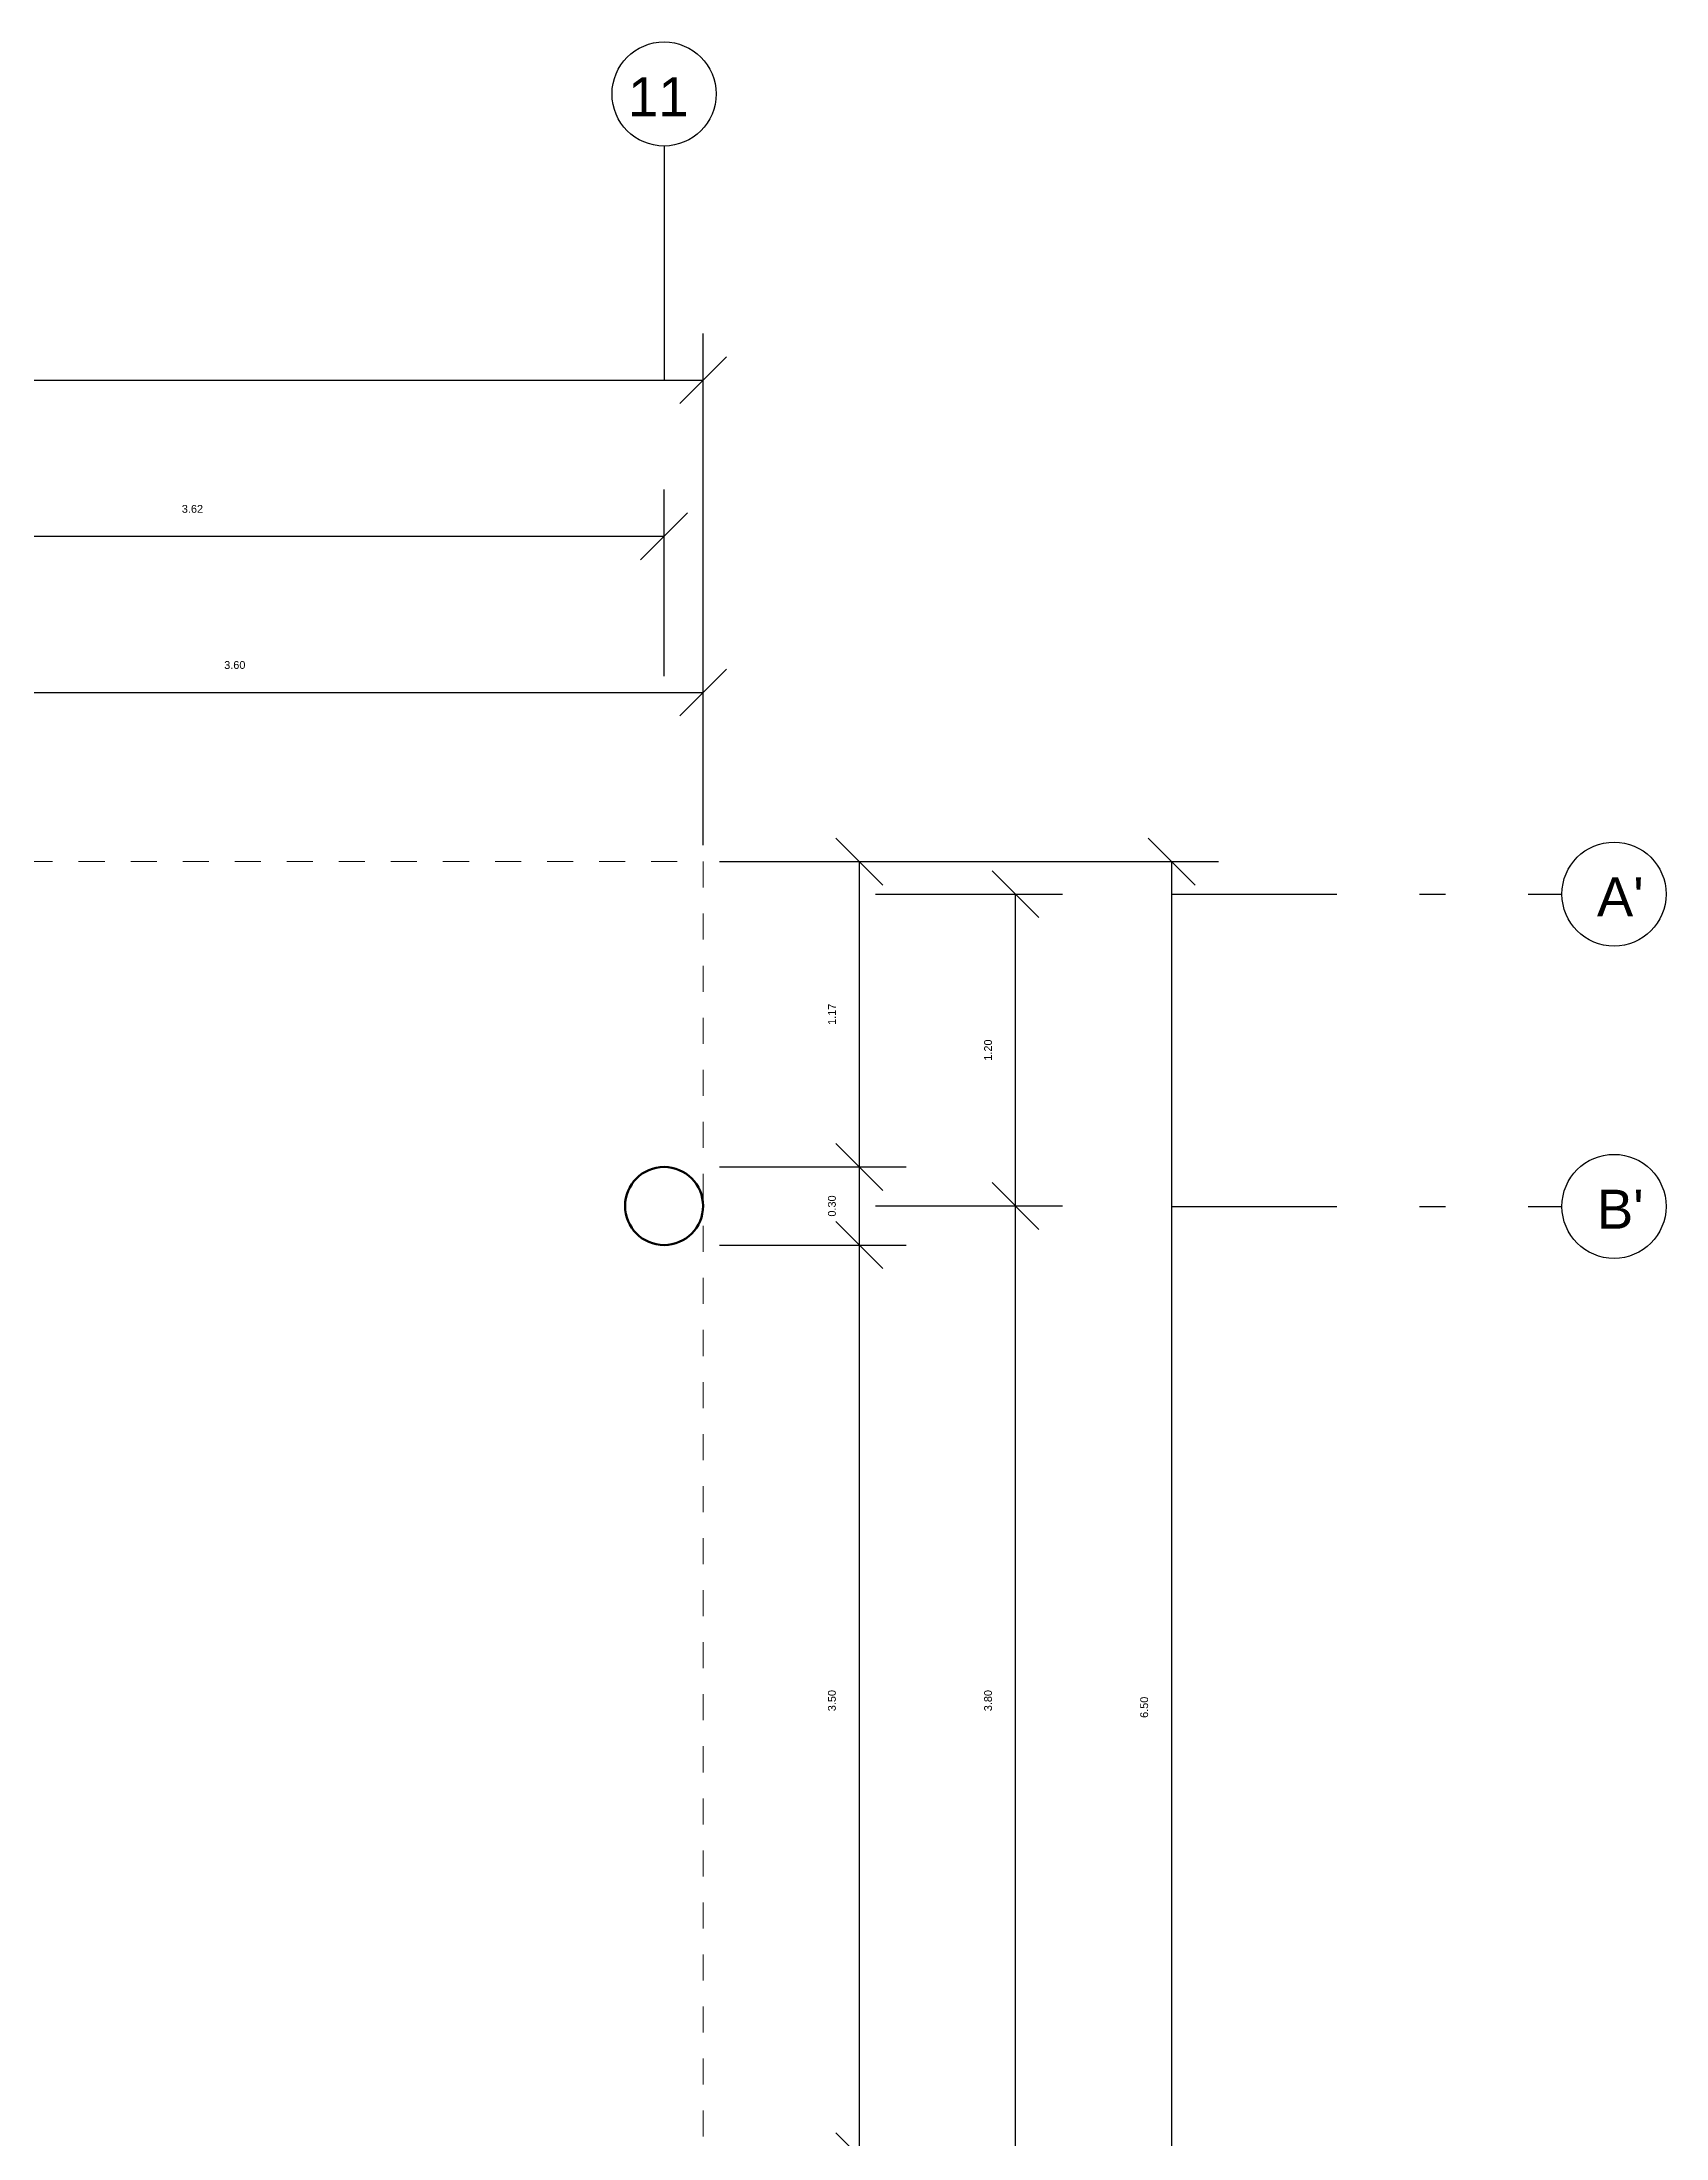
# Model space of a CAD drawing. Header units: millimetres. Extents: x 1110 to 1214, y 1038 to 1099.
# Drawn here: x 1208.04 to 1214.29, y 1090.52 to 1098.57 of the extents above; entities that cross this region are included whole.
import ezdxf

# ---------------------------------------------------------------- set-up
doc = ezdxf.new("R2010")
doc.units = ezdxf.units.MM
doc.linetypes.add('DASHDOT', pattern=[25.4, 12.7, -6.35, 0, -6.35])
doc.linetypes.add('JIS_02_1.2', pattern=[2.5, 1.25, -1.25])
doc.layers.add('EJES', color=7, linetype='DASHDOT')
doc.layers.add('muros', color=150, linetype='Continuous', lineweight=70)
doc.layers.add('PROYECCION LOZA', color=80, linetype='JIS_02_1.2', lineweight=5)
doc.styles.add('Annotative', font='arial.ttf')
doc.styles.get("Standard").update_dxf_attribs({"font": 'arial.ttf'})
doc.dimstyles.get("Standard").update_dxf_attribs({"dimtxt": 0.03, "dimasz": 0.18, "dimexe": 0.18, "dimexo": 0.0625, "dimgap": 0.09, "dimtad": 1, "dimtoh": 1, "dimzin": 0, "dimdsep": 46, "dimtxsty": 'Annotative', "dimblk": 'OBLIQUE', "dimcen": 0.09, "dimadec": 0, "dimazin": 0, "dimtfac": 1, "dimtofl": 0, "dimtmove": 0, "dimatfit": 3, "dimldrblk": 'OBLIQUE', "dimfxl": 1, "dimtolj": 1, "dimtzin": 0, "dimarcsym": 0})

# ---------------------------------------------------------------- blocks, each defined once
blk = doc.blocks.new('_Oblique')
at = {"color": 0, "linetype": 'ByBlock', "lineweight": -2}
blk.add_line((-0.5, -0.5), (0.5, 0.5), dxfattribs=at)
blk = doc.blocks.new('*D76')
at = {"color": 0, "lineweight": -2}
for p, q in [((1206.9857, 1095.484), (1206.9857, 1096.2515)), ((1210.5857, 1095.484), (1210.5857, 1096.2515)), ((1206.9857, 1096.0715), (1210.5857, 1096.0715))]:
    blk.add_line(p, q, dxfattribs=at)
at = {"layer": 'Defpoints', "color": 0}
for p in [(1210.5857, 1096.0715), (1206.9857, 1095.4215), (1210.5857, 1095.4215)]:
    blk.add_point(p, dxfattribs=at)
at = {"color": 0, "lineweight": -2, "xscale": 0.18, "yscale": 0.18, "zscale": 0.18, "rotation": 180}
blk.add_blockref('_Oblique', (1206.9857, 1096.0715), dxfattribs=at)
at = {"color": 0, "lineweight": -2, "xscale": 0.18, "yscale": 0.18, "zscale": 0.18}
blk.add_blockref('_Oblique', (1210.5857, 1096.0715), dxfattribs=at)
at = {"color": 0, "insert": (1208.7857, 1096.1768), "char_height": 0.03, "attachment_point": 5, "style": 'Annotative'}
blk.add_mtext('\\A1;3.60', dxfattribs=at)
blk = doc.blocks.new('*D79')
at = {"color": 0, "lineweight": -2}
for p, q in [((1206.8107, 1096.134), (1206.8107, 1096.8515)), ((1210.4353, 1096.134), (1210.4353, 1096.8515)), ((1206.8107, 1096.6715), (1210.4353, 1096.6715))]:
    blk.add_line(p, q, dxfattribs=at)
at = {"layer": 'Defpoints', "color": 0}
for p in [(1210.4353, 1096.6715), (1206.8107, 1096.0715), (1210.4353, 1096.0715)]:
    blk.add_point(p, dxfattribs=at)
at = {"color": 0, "lineweight": -2, "xscale": 0.18, "yscale": 0.18, "zscale": 0.18, "rotation": 180}
blk.add_blockref('_Oblique', (1206.8107, 1096.6715), dxfattribs=at)
at = {"color": 0, "lineweight": -2, "xscale": 0.18, "yscale": 0.18, "zscale": 0.18}
blk.add_blockref('_Oblique', (1210.4353, 1096.6715), dxfattribs=at)
at = {"color": 0, "insert": (1208.623, 1096.7768), "char_height": 0.03, "attachment_point": 5, "style": 'Annotative'}
blk.add_mtext('\\A1;3.62', dxfattribs=at)
blk = doc.blocks.new('*D91')
at = {"color": 0, "lineweight": -2}
for p, q in [((1180.5857, 1096.134), (1180.5857, 1097.4515)), ((1210.5857, 1096.134), (1210.5857, 1097.4515)), ((1180.5857, 1097.2715), (1210.5857, 1097.2715))]:
    blk.add_line(p, q, dxfattribs=at)
at = {"layer": 'Defpoints', "color": 0}
for p in [(1210.5857, 1097.2715), (1180.5857, 1096.0715), (1210.5857, 1096.0715)]:
    blk.add_point(p, dxfattribs=at)
at = {"color": 0, "lineweight": -2, "xscale": 0.18, "yscale": 0.18, "zscale": 0.18, "rotation": 180}
blk.add_blockref('_Oblique', (1180.5857, 1097.2715), dxfattribs=at)
at = {"color": 0, "lineweight": -2, "xscale": 0.18, "yscale": 0.18, "zscale": 0.18}
blk.add_blockref('_Oblique', (1210.5857, 1097.2715), dxfattribs=at)
at = {"color": 0, "insert": (1195.5857, 1097.3768), "char_height": 0.03, "attachment_point": 5, "style": 'Annotative'}
blk.add_mtext('\\A1;30.00', dxfattribs=at)
blk = doc.blocks.new('*D93')
at = {"color": 0, "lineweight": -2}
for p, q in [((1210.6482, 1090.4465), (1211.3657, 1090.4465)), ((1211.1857, 1090.1465), (1211.1857, 1090.4465)), ((1210.6482, 1090.1465), (1211.3657, 1090.1465))]:
    blk.add_line(p, q, dxfattribs=at)
at = {"layer": 'Defpoints', "color": 0}
for p in [(1210.5857, 1090.4465), (1211.1857, 1090.4465), (1210.5857, 1090.1465)]:
    blk.add_point(p, dxfattribs=at)
at = {"color": 0, "lineweight": -2, "xscale": 0.18, "yscale": 0.18, "zscale": 0.18}
for p, rotation in [((1211.1857, 1090.4465), 90), ((1211.1857, 1090.1465), 270)]:
    blk.add_blockref('_Oblique', p, dxfattribs=dict(at, rotation=rotation))
at = {"color": 0, "insert": (1211.0804, 1090.2965), "char_height": 0.03, "attachment_point": 5, "rotation": 90, "style": 'Annotative'}
blk.add_mtext('\\A1;0.30', dxfattribs=at)
blk = doc.blocks.new('*D94')
at = {"color": 0, "lineweight": -2}
for p, q in [((1210.6482, 1093.948), (1211.3657, 1093.948)), ((1211.1857, 1090.4465), (1211.1857, 1093.948)), ((1210.6482, 1090.4465), (1211.3657, 1090.4465))]:
    blk.add_line(p, q, dxfattribs=at)
at = {"layer": 'Defpoints', "color": 0}
for p in [(1210.5857, 1093.948), (1211.1857, 1093.948), (1210.5857, 1090.4465)]:
    blk.add_point(p, dxfattribs=at)
at = {"color": 0, "lineweight": -2, "xscale": 0.18, "yscale": 0.18, "zscale": 0.18}
for p, rotation in [((1211.1857, 1093.948), 90), ((1211.1857, 1090.4465), 270)]:
    blk.add_blockref('_Oblique', p, dxfattribs=dict(at, rotation=rotation))
at = {"color": 0, "insert": (1211.0804, 1092.1972), "char_height": 0.03, "attachment_point": 5, "rotation": 90, "style": 'Annotative'}
blk.add_mtext('\\A1;3.50', dxfattribs=at)
blk = doc.blocks.new('*D95')
at = {"color": 0, "lineweight": -2}
for p, q in [((1210.6482, 1094.248), (1211.3657, 1094.248)), ((1211.1857, 1093.948), (1211.1857, 1094.248)), ((1210.6482, 1093.948), (1211.3657, 1093.948))]:
    blk.add_line(p, q, dxfattribs=at)
at = {"layer": 'Defpoints', "color": 0}
for p in [(1210.5857, 1094.248), (1211.1857, 1094.248), (1210.5857, 1093.948)]:
    blk.add_point(p, dxfattribs=at)
at = {"color": 0, "lineweight": -2, "xscale": 0.18, "yscale": 0.18, "zscale": 0.18}
for p, rotation in [((1211.1857, 1094.248), 90), ((1211.1857, 1093.948), 270)]:
    blk.add_blockref('_Oblique', p, dxfattribs=dict(at, rotation=rotation))
at = {"color": 0, "insert": (1211.0804, 1094.098), "char_height": 0.03, "attachment_point": 5, "rotation": 90, "style": 'Annotative'}
blk.add_mtext('\\A1;0.30', dxfattribs=at)
blk = doc.blocks.new('*D96')
at = {"color": 0, "lineweight": -2}
for p, q in [((1210.6482, 1095.4215), (1211.3657, 1095.4215)), ((1211.1857, 1094.248), (1211.1857, 1095.4215)), ((1210.6482, 1094.248), (1211.3657, 1094.248))]:
    blk.add_line(p, q, dxfattribs=at)
at = {"layer": 'Defpoints', "color": 0}
for p in [(1210.5857, 1095.4215), (1211.1857, 1095.4215), (1210.5857, 1094.248)]:
    blk.add_point(p, dxfattribs=at)
at = {"color": 0, "lineweight": -2, "xscale": 0.18, "yscale": 0.18, "zscale": 0.18}
for p, rotation in [((1211.1857, 1095.4215), 90), ((1211.1857, 1094.248), 270)]:
    blk.add_blockref('_Oblique', p, dxfattribs=dict(at, rotation=rotation))
at = {"color": 0, "insert": (1211.0806, 1094.8347), "char_height": 0.03, "attachment_point": 5, "rotation": 90, "style": 'Annotative'}
blk.add_mtext('\\A1;1.17', dxfattribs=at)
blk = doc.blocks.new('*D98')
at = {"color": 0, "lineweight": -2}
for p, q in [((1211.2482, 1094.098), (1211.9657, 1094.098)), ((1211.7857, 1090.2965), (1211.7857, 1094.098)), ((1211.2482, 1090.2965), (1211.9657, 1090.2965))]:
    blk.add_line(p, q, dxfattribs=at)
at = {"layer": 'Defpoints', "color": 0}
for p in [(1211.1857, 1094.098), (1211.7857, 1094.098), (1211.1857, 1090.2965)]:
    blk.add_point(p, dxfattribs=at)
at = {"color": 0, "lineweight": -2, "xscale": 0.18, "yscale": 0.18, "zscale": 0.18}
for p, rotation in [((1211.7857, 1094.098), 90), ((1211.7857, 1090.2965), 270)]:
    blk.add_blockref('_Oblique', p, dxfattribs=dict(at, rotation=rotation))
at = {"color": 0, "insert": (1211.6804, 1092.1972), "char_height": 0.03, "attachment_point": 5, "rotation": 90, "style": 'Annotative'}
blk.add_mtext('\\A1;3.80', dxfattribs=at)
blk = doc.blocks.new('*D99')
at = {"color": 0, "lineweight": -2}
for p, q in [((1211.2482, 1095.2965), (1211.9657, 1095.2965)), ((1211.7857, 1094.098), (1211.7857, 1095.2965)), ((1211.2482, 1094.098), (1211.9657, 1094.098))]:
    blk.add_line(p, q, dxfattribs=at)
at = {"layer": 'Defpoints', "color": 0}
for p in [(1211.1857, 1095.2965), (1211.7857, 1095.2965), (1211.1857, 1094.098)]:
    blk.add_point(p, dxfattribs=at)
at = {"color": 0, "lineweight": -2, "xscale": 0.18, "yscale": 0.18, "zscale": 0.18}
for p, rotation in [((1211.7857, 1095.2965), 90), ((1211.7857, 1094.098), 270)]:
    blk.add_blockref('_Oblique', p, dxfattribs=dict(at, rotation=rotation))
at = {"color": 0, "insert": (1211.6804, 1094.6972), "char_height": 0.03, "attachment_point": 5, "rotation": 90, "style": 'Annotative'}
blk.add_mtext('\\A1;1.20', dxfattribs=at)
blk = doc.blocks.new('*D100')
at = {"color": 0, "lineweight": -2}
for p, q in [((1211.2482, 1095.4215), (1212.5657, 1095.4215)), ((1212.3857, 1095.4215), (1212.3857, 1088.9215)), ((1211.2482, 1088.9215), (1212.5657, 1088.9215))]:
    blk.add_line(p, q, dxfattribs=at)
at = {"layer": 'Defpoints', "color": 0}
for p in [(1211.1857, 1095.4215), (1211.1857, 1088.9215), (1212.3857, 1088.9215)]:
    blk.add_point(p, dxfattribs=at)
at = {"color": 0, "lineweight": -2, "xscale": 0.18, "yscale": 0.18, "zscale": 0.18}
for p, rotation in [((1212.3857, 1095.4215), 90), ((1212.3857, 1088.9215), 270)]:
    blk.add_blockref('_Oblique', p, dxfattribs=dict(at, rotation=rotation))
at = {"color": 0, "insert": (1212.2804, 1092.1715), "char_height": 0.03, "attachment_point": 5, "rotation": 90, "style": 'Annotative'}
blk.add_mtext('\\A1;6.50', dxfattribs=at)

msp = doc.modelspace()

# ---------------------------------------------------------------- linework, layer by layer
at = {"color": 0}
msp.add_line((1210.4353, 1098.1715), (1210.4353, 1097.2715), dxfattribs=at)
for centre in [(1210.4353, 1098.3715), (1214.0857, 1095.2965), (1214.0857, 1094.0965)]:
    msp.add_circle(centre, 0.2, dxfattribs=at)
at = {"layer": 'EJES', "ltscale": 0.05}
for p, q in [((1212.3857, 1095.2965), (1213.8857, 1095.2965)), ((1212.3857, 1094.0965), (1213.8857, 1094.0965))]:
    msp.add_line(p, q, dxfattribs=at)
at = {"layer": 'muros', "color": 5}
msp.add_circle((1210.4353, 1094.098), 0.15, dxfattribs=at)
at = {"layer": 'PROYECCION LOZA', "ltscale": 0.05}
for p in [(1206.9857, 1095.4215), (1210.5857, 1088.9215)]:
    msp.add_line(p, (1210.5857, 1095.4215), dxfattribs=at)

# ---------------------------------------------------------------- texts
at = {"char_height": 0.15, "attachment_point": 1}
for s, insert in [('{\\f@Arial Unicode MS|b0|i0|c0|p34; 11}', (1210.2383, 1098.4356)), ("{\\f@Arial Unicode MS|b0|i0|c0|p34; A'}", (1213.9616, 1095.3606)), ("{\\f@Arial Unicode MS|b0|i0|c0|p34; B'}", (1213.9616, 1094.1606))]:
    msp.add_mtext_dynamic_manual_height_columns(s, width=0.74087, gutter_width=12.5, heights=[0], dxfattribs=dict(at, insert=insert))

# ---------------------------------------------------------------- dimensions: what is measured, and where the dimension line sits
at = {"color": 0}
dim = msp.add_linear_dim(base=(1210.5857, 1097.2715), p1=(1180.5857, 1096.0715), p2=(1210.5857, 1096.0715), dimstyle='Standard', dxfattribs=at)
dim.commit()
dim.dimension.update_dxf_attribs({"geometry": '*D91', "text_midpoint": (1195.5857, 1097.3768)})
for base, p1, p2, picture, middle in [((1210.4353, 1096.6715), (1206.8107, 1096.0715), (1210.4353, 1096.0715), '*D79', (1208.623, 1096.7768)), ((1210.5857, 1096.0715), (1206.9857, 1095.4215), (1210.5857, 1095.4215), '*D76', (1208.7857, 1096.1768))]:
    dim = msp.add_linear_dim(base=base, p1=p1, p2=p2, dimstyle='Standard', override={"dimtmove": 1}, dxfattribs=at)
    dim.commit()
    dim.dimension.update_dxf_attribs({"geometry": picture, "text_midpoint": middle})
for base, p1, p2, picture, middle in [((1211.1857, 1095.4215), (1210.5857, 1094.248), (1210.5857, 1095.4215), '*D96', (1211.0806, 1094.8347)), ((1212.3857, 1088.9215), (1211.1857, 1095.4215), (1211.1857, 1088.9215), '*D100', (1212.2804, 1092.1715)), ((1211.7857, 1095.2965), (1211.1857, 1094.098), (1211.1857, 1095.2965), '*D99', (1211.6804, 1094.6972)), ((1211.1857, 1094.248), (1210.5857, 1093.948), (1210.5857, 1094.248), '*D95', (1211.0804, 1094.098)), ((1211.7857, 1094.098), (1211.1857, 1090.2965), (1211.1857, 1094.098), '*D98', (1211.6804, 1092.1972)), ((1211.1857, 1093.948), (1210.5857, 1090.4465), (1210.5857, 1093.948), '*D94', (1211.0804, 1092.1972)), ((1211.1857, 1090.4465), (1210.5857, 1090.1465), (1210.5857, 1090.4465), '*D93', (1211.0804, 1090.2965))]:
    dim = msp.add_linear_dim(base=base, p1=p1, p2=p2, angle=90, dimstyle='Standard', override={"dimtmove": 1}, dxfattribs=at)
    dim.commit()
    dim.dimension.update_dxf_attribs({"geometry": picture, "text_midpoint": middle})

doc.saveas('drawing.dxf')
